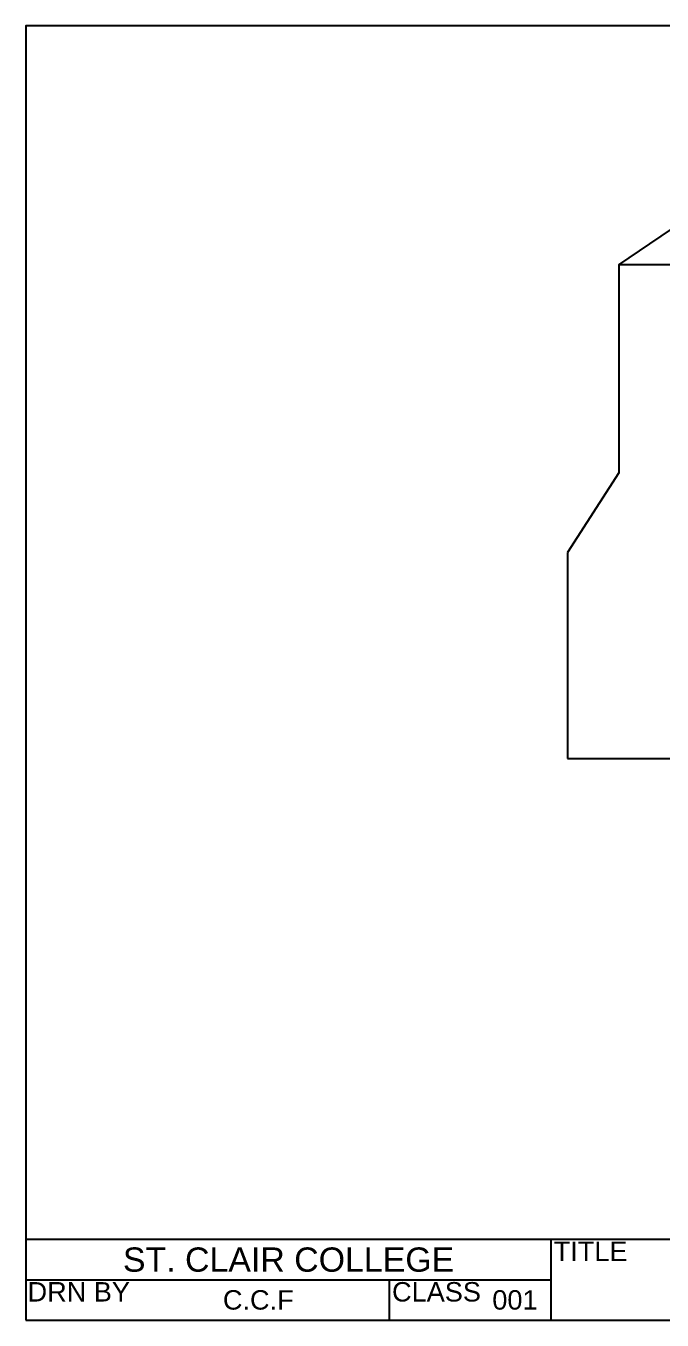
# Model space of a CAD drawing. Header units: inches. Extents: x 0 to 43.7, y -2.3 to 8.
# Drawn here: x 0 to 3.94, y 0 to 8 of the extents above; entities that cross this region are included whole.
import ezdxf
from ezdxf.enums import TextEntityAlignment as Align

# ---------------------------------------------------------------- set-up
doc = ezdxf.new("R2010")
doc.units = ezdxf.units.IN
doc.header["$MEASUREMENT"] = 0
doc.layers.add('DRAWING SHT', color=7, linetype='Continuous')
doc.styles.add('Annotative', font='arial.ttf')
doc.styles.get("Standard").update_dxf_attribs({"font": 'arial.ttf'})

# ---------------------------------------------------------------- blocks, each defined once
blk = doc.blocks.new('Fuerth Cole DRAWING SHT')
at = {"layer": 'DRAWING SHT'}
for p, q in [((0, 0.5), (10.5, 0.5)), ((3.25, 0), (3.25, 0.5)), ((0, 0.25), (3.25, 0.25)), ((2.25, 0), (2.25, 0.25))]:
    blk.add_line(p, q, dxfattribs=at)
blk.add_lwpolyline([(0, 0), (10.5, 0), (10.5, 8), (0, 8)], close=True, dxfattribs=at)
at = {"layer": 'DRAWING SHT', "char_height": 0.12, "width": 1, "attachment_point": 1, "style": 'Annotative'}
for s, insert in [('TITLE', (3.265, 0.485)), ('CLASS', (2.265, 0.235))]:
    blk.add_mtext(s, dxfattribs=dict(at, insert=insert))
at = {"layer": 'DRAWING SHT'}
for s, width, heights, insert, char_height, attachment_point in [('ST. CLAIR COLLEGE', 3.25, [0.2465], (1.625, 0.3731), 0.15, 5), ('DRN BY', 2.25, [0.19], (0.0105, 0.235), 0.12, 1)]:
    blk.add_mtext_dynamic_manual_height_columns(s, width=width, gutter_width=1, heights=heights, dxfattribs=dict(at, insert=insert, char_height=char_height, attachment_point=attachment_point))
for tag, p in [('DATE', (9.375, 0.375)), ('DRN_BY', (1.4375, 0.125)), ('CLS', (3.025, 0.125)), ('SCALE', (9.425, 0.125))]:
    blk.add_attdef(tag, text='', height=0.12, dxfattribs=at).set_placement(p, align=Align.MIDDLE_CENTER)
at = {"layer": 'DRAWING SHT', "lineweight": 30, "flags": 104}
blk.add_attdef('TITLE', text='', height=0.12, dxfattribs=at).set_placement((3.875, 0.25), align=Align.MIDDLE_LEFT)

msp = doc.modelspace()

# ---------------------------------------------------------------- linework, layer by layer
for p, q in [((3.6669, 6.524), (4.1991, 6.8824)), ((7.0913, 6.524), (3.6669, 6.524)), ((3.6669, 6.524), (3.6669, 5.2377)), ((3.6669, 5.2377), (3.3497, 4.7444)), ((3.3497, 4.7444), (3.3497, 3.4715)), ((3.3497, 3.4715), (4.8253, 3.4715))]:
    msp.add_line(p, q)

# ---------------------------------------------------------------- block references
ref = msp.add_blockref('Fuerth Cole DRAWING SHT', (0, 0))
ref.add_attrib('DRN_BY', 'C.C.F', dxfattribs={"layer": 'DRAWING SHT', "height": 0.12}).set_placement((1.4375, 0.125), align=Align.MIDDLE_CENTER)
ref.add_attrib('CLS', '001', dxfattribs={"layer": 'DRAWING SHT', "height": 0.12}).set_placement((3.025, 0.125), align=Align.MIDDLE_CENTER)

doc.saveas('drawing.dxf')
